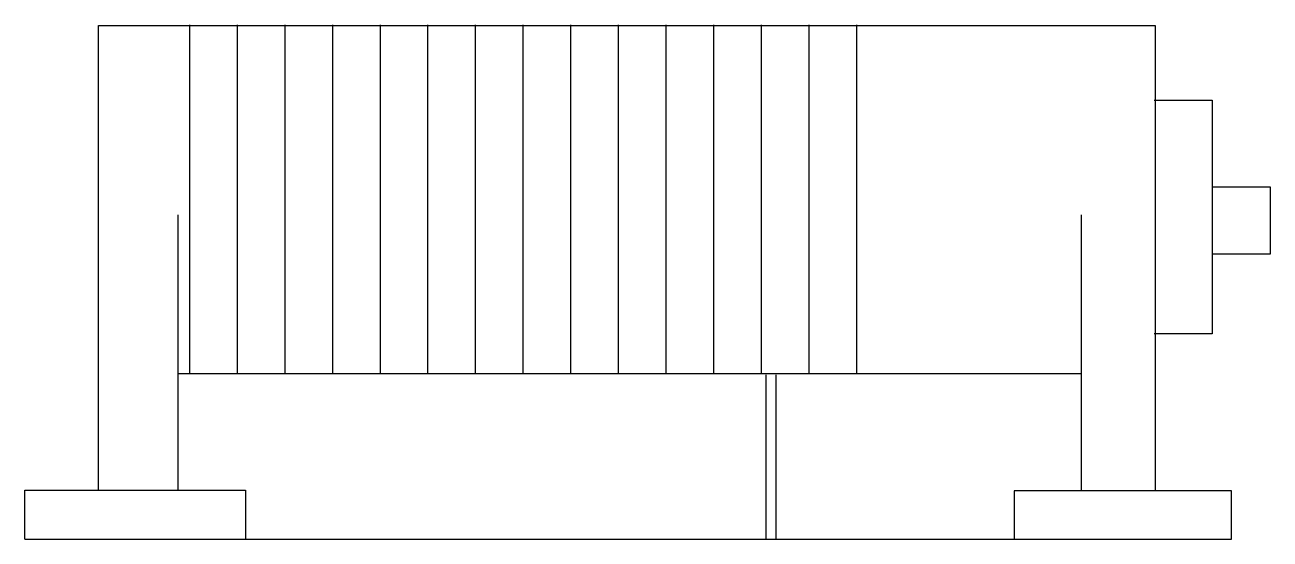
# Model space of a CAD drawing. Extents: x 108236 to 112463, y 96827 to 98574.
import ezdxf

# ---------------------------------------------------------------- set-up
doc = ezdxf.new("R2010")
doc.units = 0
doc.header["$MEASUREMENT"] = 0
doc.layers.get('0').update_dxf_attribs({"linetype": 'CONTINUOUS'})

msp = doc.modelspace()

# ---------------------------------------------------------------- linework, layer by layer
for p, q in [((108485.4, 98572.5), (112072.6, 98572.5)), ((108485.4, 96993.1), (108485.4, 98572.5)), ((108795.6, 97388), (108795.6, 98574.1)), ((108957.3, 97388), (108957.3, 98574.1)), ((109119, 97388), (109119, 98574.1)), ((109280.7, 97388), (109280.7, 98574.1)), ((109442.4, 97388), (109442.4, 98574.1)), ((109604.1, 97388), (109604.1, 98574.1)), ((109765.8, 97388), (109765.8, 98574.1)), ((109927.5, 97388), (109927.5, 98574.1)), ((110089.2, 97388), (110089.2, 98574.1)), ((110250.9, 97388), (110250.9, 98574.1)), ((110412.6, 97388), (110412.6, 98574.1)), ((110574.3, 97388), (110574.3, 98574.1)), ((110736, 97388), (110736, 98574.1)), ((110897.7, 97388), (110897.7, 98574.1)), ((111059.4, 97388), (111059.4, 98574.1)), ((112072.6, 98572.5), (112072.6, 96993.1)), ((112069.8, 98318.3), (112266.3, 98318.3)), ((112266.3, 98318.3), (112266.3, 97524.6)), ((112266.3, 98023.7), (112462.8, 98023.7)), ((112462.8, 98023.7), (112462.8, 97794.6)), ((108755.7, 96993.1), (108755.7, 97928.2)), ((111823.1, 96993.1), (111823.1, 97928.2)), ((112462.8, 97794.6), (112266.3, 97794.6)), ((112266.3, 97524.6), (112069.8, 97524.6)), ((111823.1, 97387.9), (108755.7, 97387.9)), ((110751.7, 96829.4), (110751.7, 97385.2)), ((110785.6, 96829.4), (110785.6, 97385.2)), ((108235.9, 96993.1), (108984.5, 96993.1)), ((108235.9, 96826.8), (108235.9, 96993.1)), ((108984.5, 96993.1), (108984.5, 96826.8)), ((112331.3, 96990.7), (111593.6, 96990.7)), ((111593.6, 96990.7), (111593.6, 96826.8)), ((112331.3, 96826.8), (112331.3, 96990.7)), ((108235.9, 96826.8), (112331.3, 96826.8))]:
    msp.add_line(p, q)

doc.saveas('drawing.dxf')
